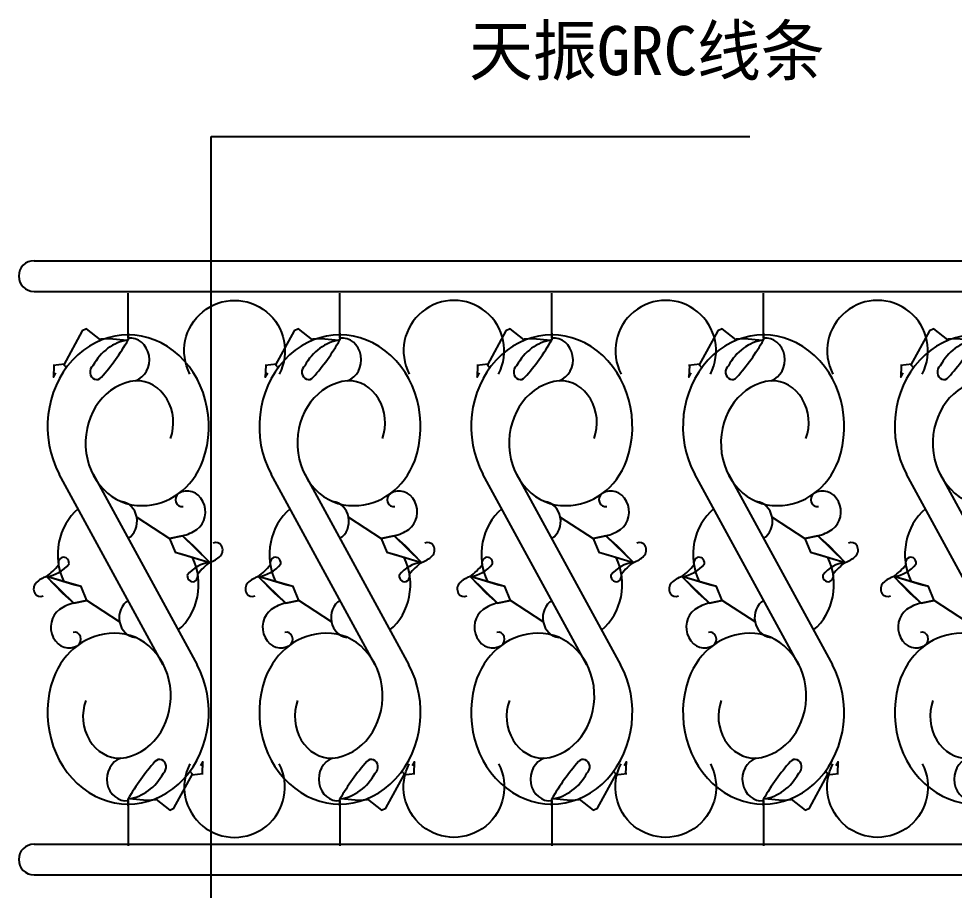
# Model space of a CAD drawing. Header units: metres. Extents: x -31380 to -25221, y 12032 to 17459.
# Drawn here: x -31305 to -29781, y 13170 to 14589 of the extents above; entities that cross this region are included whole.
import ezdxf

# ---------------------------------------------------------------- set-up
doc = ezdxf.new("R2010")
doc.units = ezdxf.units.M
doc.layers.add('DIM', color=3, linetype='Continuous')

# ---------------------------------------------------------------- blocks, each defined once
blk = doc.blocks.new('ZTH')
at = {"layer": 'DIM'}
for p, q in [((0, 829.22), (0, 897.3)), ((0, 823.68), (0, 897.3)), ((0, 823.68), (0, 897.3)), ((0, 831.99), (0, 820.91)), ((0, 831.99), (0, 820.91)), ((0, 62.61), (0, 73.69)), ((0, 62.61), (0, 73.69)), ((0, 70.92), (0, -2.7)), ((0, 70.92), (0, -2.7)), ((0, 65.38), (0, -2.7))]:
    blk.add_line(p, q, dxfattribs=at)
for points in [[(0, 829.22), (0, 897.3)], [(-50.43, 822.06), (-50.98, 821.37), (-76.86, 839.22), (-84.82, 835.91), (-119.22, 780.58), (-114.34, 775.49)], [(-1.87, 820.05), (-35.05, 822.7), (-50.98, 822.04)], [(-117.73, 781.46), (-138.65, 779.5)], [(-137.31, 779.6), (-138.23, 760.56), (-133.75, 767.18)], [(61.4, 298.11), (65.03, 292.27), (-127.46, 602.33)], [(-65.03, 602.33), (127.46, 292.27)], [(151.19, 458.83), (100.31, 502.14), (76.36, 497.66), (86.84, 475.26), (151.19, 458.83)], [(-151.19, 435.77), (-100.31, 392.45), (-76.36, 396.93), (-86.84, 419.34), (-151.19, 435.77)], [(137.31, 115), (138.23, 134.04), (133.75, 127.41)], [(50.43, 72.54), (50.98, 73.22), (76.86, 55.38), (84.82, 58.69), (119.22, 114.01), (114.34, 119.11)], [(117.73, 113.14), (138.65, 115.1)], [(0, 65.38), (0, -2.7)], [(1.87, 74.55), (35.05, 71.9), (50.98, 72.56)]]:
    blk.add_lwpolyline(points, dxfattribs=at)
for points in [[(78.49, 660.4, 6.04, 6.04, 0.54), (13.8, 754.68, 6.04, 6.04, 0.97), (26.1, 551.22, 6.04, 6.04, 0.3), (138.48, 624.32, 6.04, 6.04, 1.62), (-127.46, 602.33, 6.04, 6.04, 1.62)], [(13.8, 754.68, 6.04, 6.04, 0.92), (0, 823.68, 6.04, 6.04, 0.92)], [(15.83, 532.49, 6.04, 6.04, 0), (76.36, 497.66, 6.04, 6.04, 0), (86.84, 475.26, 6.04, 6.04, 0), (100.31, 472.27, 6.04, 6.04, 0), (151.19, 458.83, 6.04, 6.04, 0), (121.26, 485.71, 6.04, 6.04, 0), (100.31, 502.14, 6.04, 6.04, 0), (76.36, 497.66, 6.04, 6.04, 0), (100.31, 502.14, 6.04, 6.04, 0.09), (127.25, 512.6, 6.04, 6.04, 0.97), (93.26, 570.9, 6.04, 6.04, 0.89), (101.81, 549.94, 6.04, 6.04, 23.65)], [(-92.39, 545.83, 6.04, 6.04, 0.38), (-119.02, 427.55, 6.04, 6.04, 0.74)], [(0, 497.58, 6.04, 6.04, 0.74), (-12.91, 557.86, 6.04, 6.04, 0.74)], [(151.19, 458.83, 6.04, 6.04, 0.07), (128.89, 439.68, 6.04, 6.04, -1.19), (109.44, 438.19, 6.04, 6.04, -0.18), (151.19, 458.83, 6.04, 6.04, 0.11), (170.65, 469.28, 6.04, 6.04, 0.87), (157.18, 490.2, 6.04, 6.04, 0)], [(-151.19, 435.77, 6.04, 6.04, 0.07), (-128.89, 454.92, 6.04, 6.04, -1.19), (-109.44, 456.41, 6.04, 6.04, -0.18), (-151.19, 435.77, 6.04, 6.04, 0.11), (-170.65, 425.31, 6.04, 6.04, 0.87), (-157.18, 404.4, 6.04, 6.04, 0)], [(92.39, 348.77, 6.04, 6.04, 0.38), (119.02, 467.04, 6.04, 6.04, 0.74)], [(-15.83, 362.11, 6.04, 6.04, 0), (-76.36, 396.93, 6.04, 6.04, 0), (-86.84, 419.34, 6.04, 6.04, 0), (-100.31, 422.32, 6.04, 6.04, 0), (-151.19, 435.77, 6.04, 6.04, 0), (-121.26, 408.88, 6.04, 6.04, 0), (-100.31, 392.45, 6.04, 6.04, 0), (-76.36, 396.93, 6.04, 6.04, 0), (-100.31, 392.45, 6.04, 6.04, 0.09), (-127.25, 382, 6.04, 6.04, 0.97), (-93.26, 323.69, 6.04, 6.04, 0.89), (-101.81, 344.66, 6.04, 6.04, 23.65)], [(0, 397.02, 6.04, 6.04, 0.74), (12.91, 336.74, 6.04, 6.04, 0.74)], [(-78.49, 234.2, 6.04, 6.04, 0.54), (-13.8, 139.91, 6.04, 6.04, 0.97), (-26.1, 343.37, 6.04, 6.04, 0.3), (-138.48, 270.28, 6.04, 6.04, 1.62), (127.46, 292.27, 6.04, 6.04, 1.62)], [(-13.8, 139.91, 6.04, 6.04, 0.92), (0, 70.92, 6.04, 6.04, 0.92)]]:
    blk.add_lwpolyline(points, format="xyseb", dxfattribs=at)
for points in [[(0, 820.91, 12.08, 12.08, 0.23), (-65.15, 778.86, 12.08, 12.08, 1.1), (-49.54, 760.15, 12.08, 12.08, 0.05)], [(0, 73.69, 12.08, 12.08, 0.23), (65.15, 115.74, 12.08, 12.08, 1.1), (49.54, 134.45, 12.08, 12.08, 0.05)]]:
    blk.add_lwpolyline(points, format="xyseb", close=True, dxfattribs=at)

msp = doc.modelspace()

# ---------------------------------------------------------------- linework, layer by layer
at = {"layer": 'DIM'}
for p, q in [((-30990.82, 13095.19), (-30990.82, 14397.29)), ((-30990.82, 14397.29), (-30671.06, 14397.29)), ((-30671.06, 14397.29), (-30113.92, 14397.29)), ((-31279.56, 14195.19), (-27188.56, 14195.19)), ((-31279.56, 14145.19), (-27188.56, 14145.19)), ((-31279.56, 13245.19), (-27188.56, 13245.19)), ((-31279.56, 13195.19), (-27188.56, 13195.19))]:
    msp.add_line(p, q, dxfattribs=at)
for points in [[(-31025.64, 14010.66, -1.65), (-30880.27, 14010.66, -1.65)], [(-30522.95, 14010.66, 1.65), (-30668.32, 14010.66, 1.65)], [(-30177.95, 14010.66, 1.65), (-30323.32, 14010.66, 1.65)], [(-29832.95, 14010.66, 1.65), (-29978.32, 14010.66, 1.65)], [(-31025.64, 13376.28, 1.65), (-30880.27, 13376.28, 1.65)], [(-30522.95, 13376.28, -1.65), (-30668.32, 13376.28, -1.65)], [(-30177.95, 13376.28, -1.65), (-30323.32, 13376.28, -1.65)], [(-29832.95, 13376.28, -1.65), (-29978.32, 13376.28, -1.65)]]:
    msp.add_lwpolyline(points, format="xyb", dxfattribs=at)
for centre in [(-31279.56, 14170.19), (-31279.56, 13220.19)]:
    msp.add_arc(centre, 25, 90, 270, dxfattribs=at)

# ---------------------------------------------------------------- block references
at = {"layer": 'DIM', "xscale": 0.88, "zscale": 0.88}
for p in [(-31126.3, 13245.19), (-30781.3, 13245.19), (-30436.3, 13245.19), (-30091.3, 13245.19), (-29746.3, 13245.19)]:
    msp.add_blockref('ZTH', p, dxfattribs=at)

# ---------------------------------------------------------------- texts
at = {"layer": 'DIM'}
msp.add_text('天振GRC线条', height=80, dxfattribs=at).set_placement((-30571.06, 14497.29))

doc.saveas('drawing.dxf')
